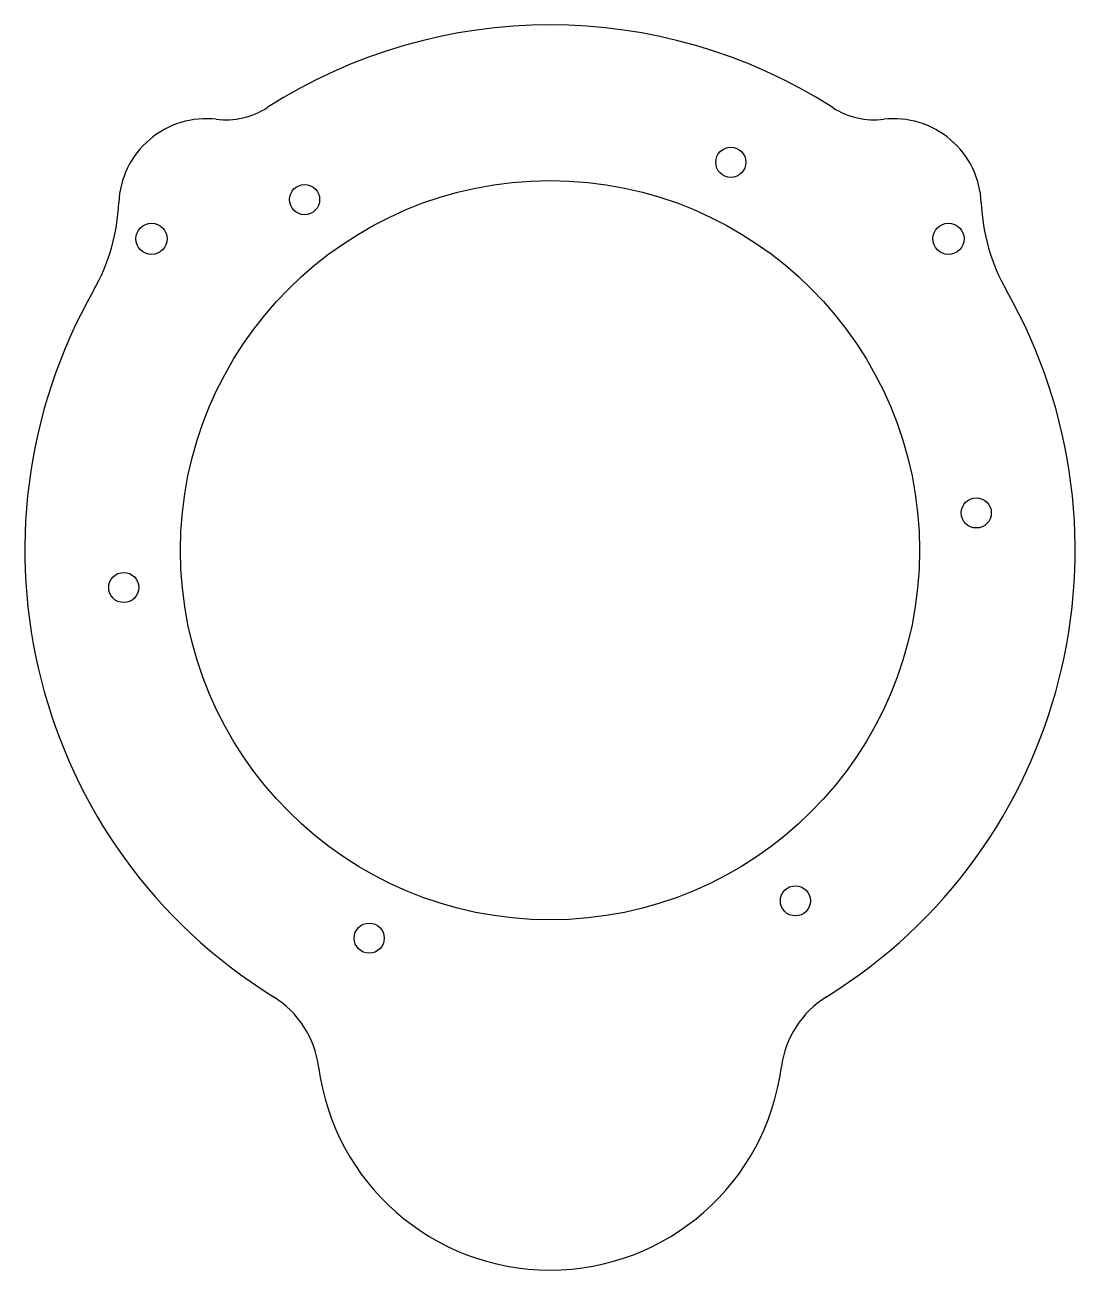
# Model space of a CAD drawing. Extents: x 94 to 202, y 41 to 169.
import ezdxf

# ---------------------------------------------------------------- set-up
doc = ezdxf.new("R2010")
doc.units = 0
doc.layers.add('View021', color=7, linetype='CONTINUOUS')

msp = doc.modelspace()

# ---------------------------------------------------------------- linework, layer by layer
at = {"layer": 'View021'}
for centre, radius in [((167.095, 154.878), 1.55), ((148.5, 115), 38), ((123.263, 151.043), 1.55), ((107.523, 147.014), 1.6), ((189.477, 147.014), 1.6), ((192.333, 118.835), 1.55), ((104.667, 111.165), 1.55), ((173.737, 78.9573), 1.55), ((129.905, 75.1225), 1.55)]:
    msp.add_circle(centre, radius, dxfattribs=at)
for centre, radius, start, end in [((148.5, 115), 54, 57.4158, 122.584), ((115.111, 167.241), 8, -96.6409, -57.4158), ((181.889, 167.241), 8, -122.584, -83.3591), ((113.145, 150.355), 9, 83.3591, 177.591), ((183.855, 150.355), 9, 2.4093, 96.6409), ((84.1703, 151.574), 20, -29.6202, -2.4093), ((212.83, 151.574), 20, -177.591, -150.38), ((148.5, 115), 54, 150.38, -121.788), ((148.5, 115), 54, -58.2117, 29.6202), ((114.786, 60.6), 10, 7.4356, 58.2117), ((182.214, 60.6), 10, 121.788, 172.564), ((148.5, 65), 24, -172.564, -7.4356)]:
    msp.add_arc(centre, radius, start, end, dxfattribs=at)

doc.saveas('drawing.dxf')
